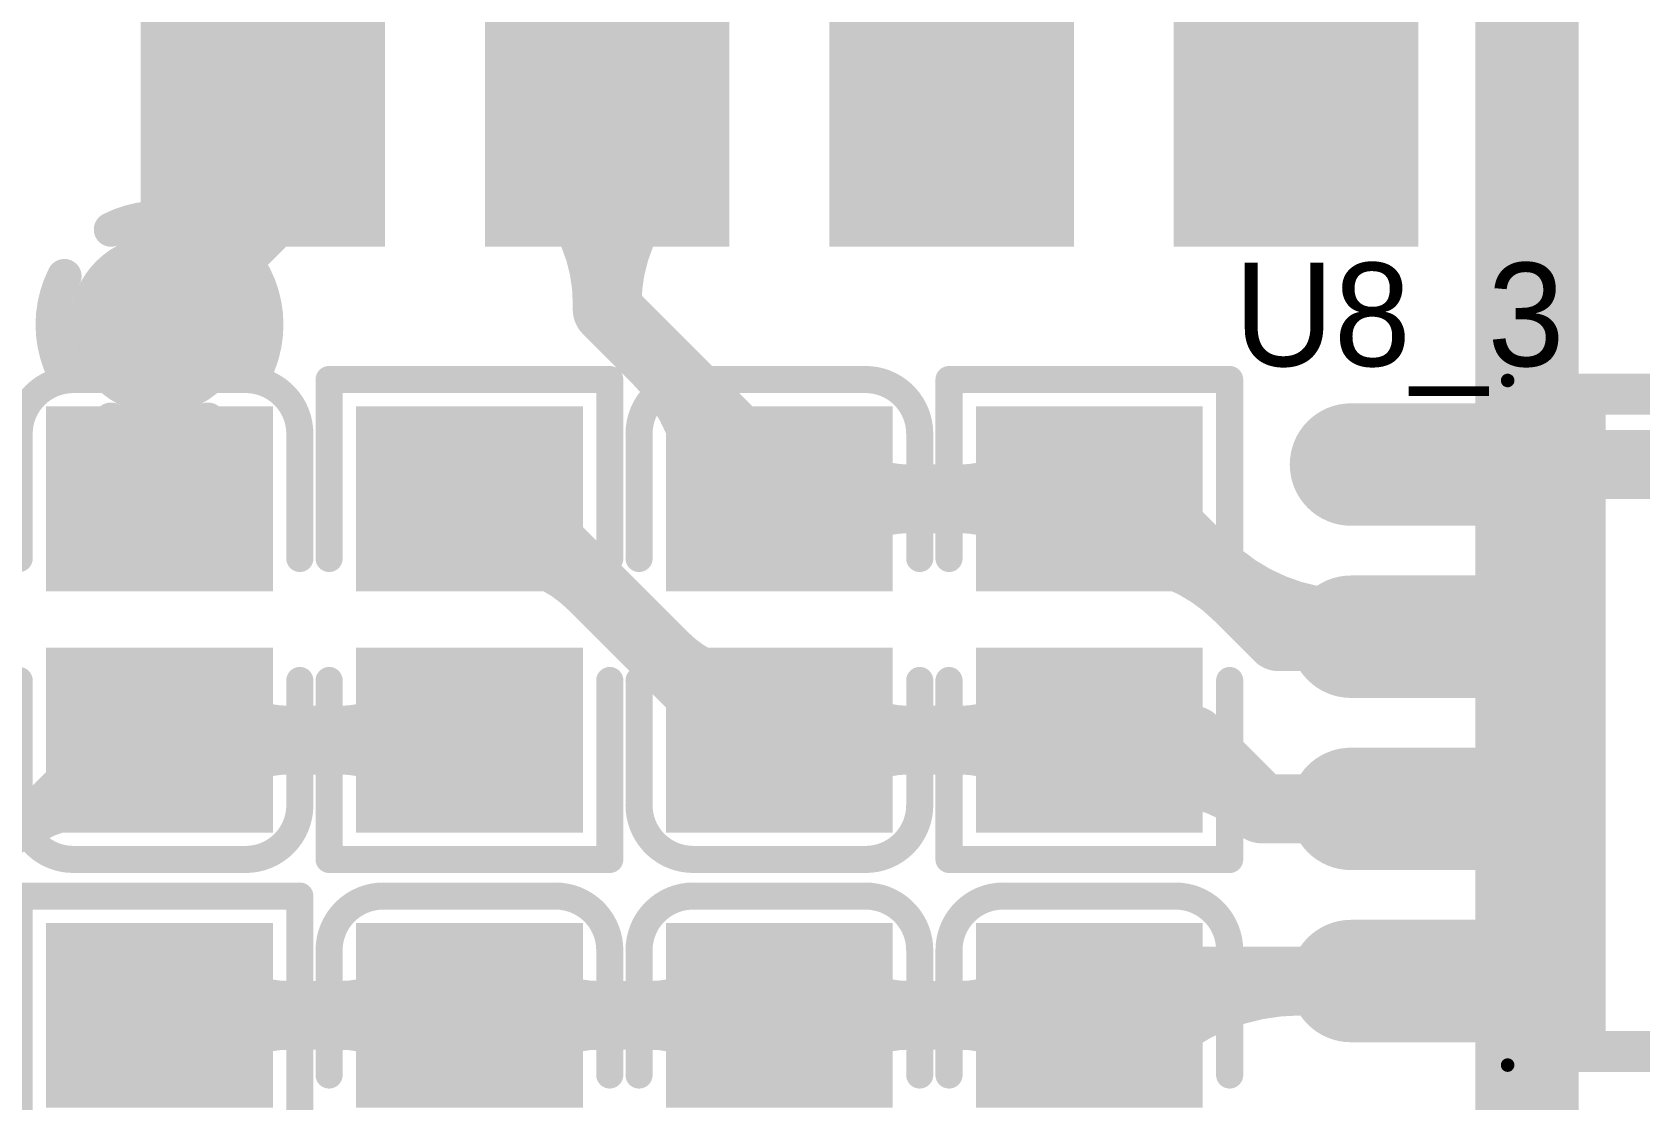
# Model space of a CAD drawing. Header units: millimetres. Extents: x 3.32 to 12.49, y 5.66 to 10.73.
# Drawn here: x 8.353 to 8.8198, y 7.2006 to 7.5106 of the extents above; entities that cross this region are included whole.
import ezdxf

# ---------------------------------------------------------------- set-up
doc = ezdxf.new("R2010")
doc.units = ezdxf.units.MM
doc.header["$MEASUREMENT"] = 0
for name, color, linetype in [('BottomLayer', 5, 'Continuous'), ('InternalPlane1', 76, 'Continuous'), ('InternalPlane2', 16, 'Continuous'), ('Mechanical13', 56, 'Continuous'), ('MultiLayer', 9, 'Continuous'), ('TopLayer', 1, 'Continuous'), ('TopOverlay', 2, 'Continuous'), ('TopPaste', 8, 'Continuous'), ('TopSolder', 216, 'Continuous'), ('ViaHoleLayer', 16, 'Continuous')]:
    doc.layers.add(name, color=color, linetype=linetype)

# ---------------------------------------------------------------- blocks, each defined once
blk = doc.blocks.new('0805_C_382')
at = {"layer": 'TopLayer'}
for points in [[(-0.05787, -0.02894), (-0.0122, -0.02894), (-0.05787, 0.02894), (-0.0122, 0.02894)], [(0.0122, -0.02894), (0.05787, -0.02894), (0.0122, 0.02894), (0.05787, 0.02894)]]:
    blk.add_solid(points, dxfattribs=at)
at = {"layer": 'TopOverlay', "const_width": 0.00787}
for points in [[(-0.06969, 0.025, -0.414214), (-0.05394, 0.04075)], [(0.05394, 0.04075, -0.414213), (0.06969, 0.025)], [(-0.05394, -0.04075, -0.414213), (-0.06969, -0.025)], [(0.06968, -0.025, -0.414214), (0.05394, -0.04075)]]:
    blk.add_lwpolyline(points, format="xyb", dxfattribs=at)
for points in [[(-0.01772, 0.04075), (-0.05394, 0.04075)], [(0.05394, 0.04075), (0.01772, 0.04075)], [(-0.06969, -0.025), (-0.06969, 0.025)], [(0.06968, -0.025), (0.06968, 0.025)], [(-0.01772, -0.04075), (-0.05394, -0.04075)], [(0.05394, -0.04075), (0.01772, -0.04075)]]:
    blk.add_lwpolyline(points, dxfattribs=at)
at = {"layer": 'TopOverlay', "const_width": 0.00394}
for points in [[(-0.05591, 0.04075, 1), (-0.05197, 0.04075, 1)], [(-0.05591, 0.04075, 1), (-0.05197, 0.04075, 1)], [(-0.01969, 0.04075, 1), (-0.01575, 0.04075, 1)], [(0.01575, 0.04075, 1), (0.01969, 0.04075, 1)], [(0.05197, 0.04075, 1), (0.05591, 0.04075, 1)], [(0.05197, 0.04075, 1), (0.05591, 0.04075, 1)], [(-0.07165, 0.025, 1), (-0.06772, 0.025, 1)], [(-0.07165, 0.025, 1), (-0.06772, 0.025, 1)], [(0.06772, 0.025, 1), (0.07165, 0.025, 1)], [(0.06772, 0.025, 1), (0.07165, 0.025, 1)], [(-0.07165, -0.025, 1), (-0.06772, -0.025, 1)], [(-0.07165, -0.025, 1), (-0.06772, -0.025, 1)], [(0.06772, -0.025, 1), (0.07165, -0.025, 1)], [(0.06772, -0.025, 1), (0.07165, -0.025, 1)], [(-0.05591, -0.04075, 1), (-0.05197, -0.04075, 1)], [(-0.05591, -0.04075, 1), (-0.05197, -0.04075, 1)], [(-0.01969, -0.04075, 1), (-0.01575, -0.04075, 1)], [(0.01575, -0.04075, 1), (0.01969, -0.04075, 1)], [(0.05197, -0.04075, 1), (0.05591, -0.04075, 1)], [(0.05197, -0.04075, 1), (0.05591, -0.04075, 1)]]:
    blk.add_lwpolyline(points, format="xyb", close=True, dxfattribs=at)
at = {"layer": 'TopPaste'}
for points in [[(-0.05787, -0.02894), (-0.0122, -0.02894), (-0.05787, 0.02894), (-0.0122, 0.02894)], [(0.0122, -0.02894), (0.05787, -0.02894), (0.0122, 0.02894), (0.05787, 0.02894)]]:
    blk.add_solid(points, dxfattribs=at)
at = {"layer": 'TopSolder'}
for points in [[(-0.06187, -0.03294), (-0.0082, -0.03294), (-0.06187, 0.03294), (-0.0082, 0.03294)], [(0.0082, -0.03294), (0.06187, -0.03294), (0.0082, 0.03294), (0.06187, 0.03294)]]:
    blk.add_solid(points, dxfattribs=at)
blk = doc.blocks.new('0805_C_384')
at = {"layer": 'TopLayer'}
for points in [[(-0.05787, -0.02894), (-0.0122, -0.02894), (-0.05787, 0.02894), (-0.0122, 0.02894)], [(0.0122, -0.02894), (0.05787, -0.02894), (0.0122, 0.02894), (0.05787, 0.02894)]]:
    blk.add_solid(points, dxfattribs=at)
at = {"layer": 'TopOverlay', "const_width": 0.00787}
for points in [[(-0.06969, 0.025, -0.414214), (-0.05394, 0.04075)], [(0.05394, 0.04075, -0.414213), (0.06969, 0.025)], [(-0.05394, -0.04075, -0.414213), (-0.06969, -0.025)], [(0.06968, -0.025, -0.414214), (0.05394, -0.04075)]]:
    blk.add_lwpolyline(points, format="xyb", dxfattribs=at)
for points in [[(-0.05394, 0.04075), (-0.01772, 0.04075)], [(0.01772, 0.04075), (0.05394, 0.04075)], [(-0.06969, 0.025), (-0.06969, -0.025)], [(0.06968, 0.025), (0.06968, -0.025)], [(-0.05394, -0.04075), (-0.01772, -0.04075)], [(0.01772, -0.04075), (0.05394, -0.04075)]]:
    blk.add_lwpolyline(points, dxfattribs=at)
at = {"layer": 'TopOverlay', "const_width": 0.00394}
for points in [[(-0.05591, 0.04075, 1), (-0.05197, 0.04075, 1)], [(-0.05591, 0.04075, 1), (-0.05197, 0.04075, 1)], [(-0.01969, 0.04075, 1), (-0.01575, 0.04075, 1)], [(0.01575, 0.04075, 1), (0.01969, 0.04075, 1)], [(0.05197, 0.04075, 1), (0.05591, 0.04075, 1)], [(0.05197, 0.04075, 1), (0.05591, 0.04075, 1)], [(-0.07165, 0.025, 1), (-0.06772, 0.025, 1)], [(-0.07165, 0.025, 1), (-0.06772, 0.025, 1)], [(0.06772, 0.025, 1), (0.07165, 0.025, 1)], [(0.06772, 0.025, 1), (0.07165, 0.025, 1)], [(-0.07165, -0.025, 1), (-0.06772, -0.025, 1)], [(-0.07165, -0.025, 1), (-0.06772, -0.025, 1)], [(0.06772, -0.025, 1), (0.07165, -0.025, 1)], [(0.06772, -0.025, 1), (0.07165, -0.025, 1)], [(-0.05591, -0.04075, 1), (-0.05197, -0.04075, 1)], [(-0.05591, -0.04075, 1), (-0.05197, -0.04075, 1)], [(-0.01969, -0.04075, 1), (-0.01575, -0.04075, 1)], [(0.01575, -0.04075, 1), (0.01969, -0.04075, 1)], [(0.05197, -0.04075, 1), (0.05591, -0.04075, 1)], [(0.05197, -0.04075, 1), (0.05591, -0.04075, 1)]]:
    blk.add_lwpolyline(points, format="xyb", close=True, dxfattribs=at)
at = {"layer": 'TopPaste'}
for points in [[(-0.05787, -0.02894), (-0.0122, -0.02894), (-0.05787, 0.02894), (-0.0122, 0.02894)], [(0.0122, -0.02894), (0.05787, -0.02894), (0.0122, 0.02894), (0.05787, 0.02894)]]:
    blk.add_solid(points, dxfattribs=at)
at = {"layer": 'TopSolder'}
for points in [[(-0.06187, -0.03294), (-0.0082, -0.03294), (-0.06187, 0.03294), (-0.0082, 0.03294)], [(0.0082, -0.03294), (0.06187, -0.03294), (0.0082, 0.03294), (0.06187, 0.03294)]]:
    blk.add_solid(points, dxfattribs=at)
blk = doc.blocks.new('0805_C_385')
at = {"layer": 'TopLayer'}
for points in [[(-0.05787, -0.02894), (-0.0122, -0.02894), (-0.05787, 0.02894), (-0.0122, 0.02894)], [(0.0122, -0.02894), (0.05787, -0.02894), (0.0122, 0.02894), (0.05787, 0.02894)]]:
    blk.add_solid(points, dxfattribs=at)
at = {"layer": 'TopOverlay', "const_width": 0.00787}
for points in [[(-0.06969, 0.025, -0.414214), (-0.05394, 0.04075)], [(0.05394, 0.04075, -0.414213), (0.06969, 0.025)], [(-0.05394, -0.04075, -0.414213), (-0.06969, -0.025)], [(0.06968, -0.025, -0.414214), (0.05394, -0.04075)]]:
    blk.add_lwpolyline(points, format="xyb", dxfattribs=at)
for points in [[(-0.05394, 0.04075), (-0.01772, 0.04075)], [(0.01772, 0.04075), (0.05394, 0.04075)], [(-0.06969, 0.025), (-0.06969, -0.025)], [(0.06968, 0.025), (0.06968, -0.025)], [(-0.05394, -0.04075), (-0.01772, -0.04075)], [(0.01772, -0.04075), (0.05394, -0.04075)]]:
    blk.add_lwpolyline(points, dxfattribs=at)
at = {"layer": 'TopOverlay', "const_width": 0.00394}
for points in [[(-0.05591, 0.04075, 1), (-0.05197, 0.04075, 1)], [(-0.05591, 0.04075, 1), (-0.05197, 0.04075, 1)], [(-0.01969, 0.04075, 1), (-0.01575, 0.04075, 1)], [(0.01575, 0.04075, 1), (0.01969, 0.04075, 1)], [(0.05197, 0.04075, 1), (0.05591, 0.04075, 1)], [(0.05197, 0.04075, 1), (0.05591, 0.04075, 1)], [(-0.07165, 0.025, 1), (-0.06772, 0.025, 1)], [(-0.07165, 0.025, 1), (-0.06772, 0.025, 1)], [(0.06772, 0.025, 1), (0.07165, 0.025, 1)], [(0.06772, 0.025, 1), (0.07165, 0.025, 1)], [(-0.07165, -0.025, 1), (-0.06772, -0.025, 1)], [(-0.07165, -0.025, 1), (-0.06772, -0.025, 1)], [(0.06772, -0.025, 1), (0.07165, -0.025, 1)], [(0.06772, -0.025, 1), (0.07165, -0.025, 1)], [(-0.05591, -0.04075, 1), (-0.05197, -0.04075, 1)], [(-0.05591, -0.04075, 1), (-0.05197, -0.04075, 1)], [(-0.01969, -0.04075, 1), (-0.01575, -0.04075, 1)], [(0.01575, -0.04075, 1), (0.01969, -0.04075, 1)], [(0.05197, -0.04075, 1), (0.05591, -0.04075, 1)], [(0.05197, -0.04075, 1), (0.05591, -0.04075, 1)]]:
    blk.add_lwpolyline(points, format="xyb", close=True, dxfattribs=at)
at = {"layer": 'TopPaste'}
for points in [[(-0.05787, -0.02894), (-0.0122, -0.02894), (-0.05787, 0.02894), (-0.0122, 0.02894)], [(0.0122, -0.02894), (0.05787, -0.02894), (0.0122, 0.02894), (0.05787, 0.02894)]]:
    blk.add_solid(points, dxfattribs=at)
at = {"layer": 'TopSolder'}
for points in [[(-0.06187, -0.03294), (-0.0082, -0.03294), (-0.06187, 0.03294), (-0.0082, 0.03294)], [(0.0082, -0.03294), (0.06187, -0.03294), (0.0082, 0.03294), (0.06187, 0.03294)]]:
    blk.add_solid(points, dxfattribs=at)
blk = doc.blocks.new('0805_C_386')
at = {"layer": 'TopLayer'}
for points in [[(-0.05787, -0.02894), (-0.0122, -0.02894), (-0.05787, 0.02894), (-0.0122, 0.02894)], [(0.0122, -0.02894), (0.05787, -0.02894), (0.0122, 0.02894), (0.05787, 0.02894)]]:
    blk.add_solid(points, dxfattribs=at)
at = {"layer": 'TopOverlay', "const_width": 0.00787}
for points in [[(-0.06969, 0.025, -0.414214), (-0.05394, 0.04075)], [(0.05394, 0.04075, -0.414213), (0.06969, 0.025)], [(-0.05394, -0.04075, -0.414213), (-0.06969, -0.025)], [(0.06968, -0.025, -0.414214), (0.05394, -0.04075)]]:
    blk.add_lwpolyline(points, format="xyb", dxfattribs=at)
for points in [[(-0.05394, 0.04075), (-0.01772, 0.04075)], [(0.01772, 0.04075), (0.05394, 0.04075)], [(-0.06969, 0.025), (-0.06969, -0.025)], [(0.06968, 0.025), (0.06968, -0.025)], [(-0.05394, -0.04075), (-0.01772, -0.04075)], [(0.01772, -0.04075), (0.05394, -0.04075)]]:
    blk.add_lwpolyline(points, dxfattribs=at)
at = {"layer": 'TopOverlay', "const_width": 0.00394}
for points in [[(-0.05591, 0.04075, 1), (-0.05197, 0.04075, 1)], [(-0.05591, 0.04075, 1), (-0.05197, 0.04075, 1)], [(-0.01969, 0.04075, 1), (-0.01575, 0.04075, 1)], [(0.01575, 0.04075, 1), (0.01969, 0.04075, 1)], [(0.05197, 0.04075, 1), (0.05591, 0.04075, 1)], [(0.05197, 0.04075, 1), (0.05591, 0.04075, 1)], [(-0.07165, 0.025, 1), (-0.06772, 0.025, 1)], [(-0.07165, 0.025, 1), (-0.06772, 0.025, 1)], [(0.06772, 0.025, 1), (0.07165, 0.025, 1)], [(0.06772, 0.025, 1), (0.07165, 0.025, 1)], [(-0.07165, -0.025, 1), (-0.06772, -0.025, 1)], [(-0.07165, -0.025, 1), (-0.06772, -0.025, 1)], [(0.06772, -0.025, 1), (0.07165, -0.025, 1)], [(0.06772, -0.025, 1), (0.07165, -0.025, 1)], [(-0.05591, -0.04075, 1), (-0.05197, -0.04075, 1)], [(-0.05591, -0.04075, 1), (-0.05197, -0.04075, 1)], [(-0.01969, -0.04075, 1), (-0.01575, -0.04075, 1)], [(0.01575, -0.04075, 1), (0.01969, -0.04075, 1)], [(0.05197, -0.04075, 1), (0.05591, -0.04075, 1)], [(0.05197, -0.04075, 1), (0.05591, -0.04075, 1)]]:
    blk.add_lwpolyline(points, format="xyb", close=True, dxfattribs=at)
at = {"layer": 'TopPaste'}
for points in [[(-0.05787, -0.02894), (-0.0122, -0.02894), (-0.05787, 0.02894), (-0.0122, 0.02894)], [(0.0122, -0.02894), (0.05787, -0.02894), (0.0122, 0.02894), (0.05787, 0.02894)]]:
    blk.add_solid(points, dxfattribs=at)
at = {"layer": 'TopSolder'}
for points in [[(-0.06187, -0.03294), (-0.0082, -0.03294), (-0.06187, 0.03294), (-0.0082, 0.03294)], [(0.0082, -0.03294), (0.06187, -0.03294), (0.0082, 0.03294), (0.06187, 0.03294)]]:
    blk.add_solid(points, dxfattribs=at)
blk = doc.blocks.new('0805_C_389')
at = {"layer": 'TopLayer'}
for points in [[(-0.05787, -0.02894), (-0.0122, -0.02894), (-0.05787, 0.02894), (-0.0122, 0.02894)], [(0.0122, -0.02894), (0.05787, -0.02894), (0.0122, 0.02894), (0.05787, 0.02894)]]:
    blk.add_solid(points, dxfattribs=at)
at = {"layer": 'TopOverlay', "const_width": 0.00787}
for points in [[(-0.06969, 0.025, -0.414214), (-0.05394, 0.04075)], [(0.05394, 0.04075, -0.414213), (0.06969, 0.025)], [(-0.05394, -0.04075, -0.414213), (-0.06969, -0.025)], [(0.06968, -0.025, -0.414214), (0.05394, -0.04075)]]:
    blk.add_lwpolyline(points, format="xyb", dxfattribs=at)
for points in [[(-0.01772, 0.04075), (-0.05394, 0.04075)], [(0.05394, 0.04075), (0.01772, 0.04075)], [(-0.06969, -0.025), (-0.06969, 0.025)], [(0.06968, -0.025), (0.06968, 0.025)], [(-0.01772, -0.04075), (-0.05394, -0.04075)], [(0.05394, -0.04075), (0.01772, -0.04075)]]:
    blk.add_lwpolyline(points, dxfattribs=at)
at = {"layer": 'TopOverlay', "const_width": 0.00394}
for points in [[(-0.05591, 0.04075, 1), (-0.05197, 0.04075, 1)], [(-0.05591, 0.04075, 1), (-0.05197, 0.04075, 1)], [(-0.01969, 0.04075, 1), (-0.01575, 0.04075, 1)], [(0.01575, 0.04075, 1), (0.01969, 0.04075, 1)], [(0.05197, 0.04075, 1), (0.05591, 0.04075, 1)], [(0.05197, 0.04075, 1), (0.05591, 0.04075, 1)], [(-0.07165, 0.025, 1), (-0.06772, 0.025, 1)], [(-0.07165, 0.025, 1), (-0.06772, 0.025, 1)], [(0.06772, 0.025, 1), (0.07165, 0.025, 1)], [(0.06772, 0.025, 1), (0.07165, 0.025, 1)], [(-0.07165, -0.025, 1), (-0.06772, -0.025, 1)], [(-0.07165, -0.025, 1), (-0.06772, -0.025, 1)], [(0.06772, -0.025, 1), (0.07165, -0.025, 1)], [(0.06772, -0.025, 1), (0.07165, -0.025, 1)], [(-0.05591, -0.04075, 1), (-0.05197, -0.04075, 1)], [(-0.05591, -0.04075, 1), (-0.05197, -0.04075, 1)], [(-0.01969, -0.04075, 1), (-0.01575, -0.04075, 1)], [(0.01575, -0.04075, 1), (0.01969, -0.04075, 1)], [(0.05197, -0.04075, 1), (0.05591, -0.04075, 1)], [(0.05197, -0.04075, 1), (0.05591, -0.04075, 1)]]:
    blk.add_lwpolyline(points, format="xyb", close=True, dxfattribs=at)
at = {"layer": 'TopPaste'}
for points in [[(-0.05787, -0.02894), (-0.0122, -0.02894), (-0.05787, 0.02894), (-0.0122, 0.02894)], [(0.0122, -0.02894), (0.05787, -0.02894), (0.0122, 0.02894), (0.05787, 0.02894)]]:
    blk.add_solid(points, dxfattribs=at)
at = {"layer": 'TopSolder'}
for points in [[(-0.06187, -0.03294), (-0.0082, -0.03294), (-0.06187, 0.03294), (-0.0082, 0.03294)], [(0.0082, -0.03294), (0.06187, -0.03294), (0.0082, 0.03294), (0.06187, 0.03294)]]:
    blk.add_solid(points, dxfattribs=at)
blk = doc.blocks.new('0805_R_421')
at = {"layer": 'TopLayer'}
for points in [[(-0.05787, -0.02894), (-0.0122, -0.02894), (-0.05787, 0.02894), (-0.0122, 0.02894)], [(0.0122, -0.02894), (0.05787, -0.02894), (0.0122, 0.02894), (0.05787, 0.02894)]]:
    blk.add_solid(points, dxfattribs=at)
at = {"layer": 'TopOverlay', "const_width": 0.00787}
for points in [[(-0.06968, 0.04075), (-0.01772, 0.04075)], [(-0.06968, 0.04075), (-0.06968, -0.04075)], [(0.01772, 0.04075), (0.06968, 0.04075)], [(0.06968, 0.04075), (0.06968, -0.04075)], [(-0.06968, -0.04075), (-0.01772, -0.04075)], [(0.01772, -0.04075), (0.06968, -0.04075)]]:
    blk.add_lwpolyline(points, dxfattribs=at)
at = {"layer": 'TopOverlay', "const_width": 0.00394}
for points in [[(-0.07165, 0.04075, 1), (-0.06772, 0.04075, 1)], [(-0.07165, 0.04075, 1), (-0.06772, 0.04075, 1)], [(-0.01969, 0.04075, 1), (-0.01575, 0.04075, 1)], [(0.01575, 0.04075, 1), (0.01969, 0.04075, 1)], [(0.06772, 0.04075, 1), (0.07165, 0.04075, 1)], [(0.06772, 0.04075, 1), (0.07165, 0.04075, 1)], [(-0.07165, -0.04075, 1), (-0.06772, -0.04075, 1)], [(-0.07165, -0.04075, 1), (-0.06772, -0.04075, 1)], [(-0.01969, -0.04075, 1), (-0.01575, -0.04075, 1)], [(0.01575, -0.04075, 1), (0.01969, -0.04075, 1)], [(0.06772, -0.04075, 1), (0.07165, -0.04075, 1)], [(0.06772, -0.04075, 1), (0.07165, -0.04075, 1)]]:
    blk.add_lwpolyline(points, format="xyb", close=True, dxfattribs=at)
at = {"layer": 'TopPaste'}
for points in [[(-0.05787, -0.02894), (-0.0122, -0.02894), (-0.05787, 0.02894), (-0.0122, 0.02894)], [(0.0122, -0.02894), (0.05787, -0.02894), (0.0122, 0.02894), (0.05787, 0.02894)]]:
    blk.add_solid(points, dxfattribs=at)
at = {"layer": 'TopSolder'}
for points in [[(-0.06187, -0.03294), (-0.0082, -0.03294), (-0.06187, 0.03294), (-0.0082, 0.03294)], [(0.0082, -0.03294), (0.06187, -0.03294), (0.0082, 0.03294), (0.06187, 0.03294)]]:
    blk.add_solid(points, dxfattribs=at)
blk = doc.blocks.new('0805_R_423')
at = {"layer": 'TopLayer'}
for points in [[(-0.05787, -0.02894), (-0.0122, -0.02894), (-0.05787, 0.02894), (-0.0122, 0.02894)], [(0.0122, -0.02894), (0.05787, -0.02894), (0.0122, 0.02894), (0.05787, 0.02894)]]:
    blk.add_solid(points, dxfattribs=at)
at = {"layer": 'TopOverlay', "const_width": 0.00787}
for points in [[(-0.01772, 0.04075), (-0.06968, 0.04075)], [(-0.06968, -0.04075), (-0.06968, 0.04075)], [(0.06968, 0.04075), (0.01772, 0.04075)], [(0.06968, -0.04075), (0.06968, 0.04075)], [(-0.01772, -0.04075), (-0.06968, -0.04075)], [(0.06968, -0.04075), (0.01772, -0.04075)]]:
    blk.add_lwpolyline(points, dxfattribs=at)
at = {"layer": 'TopOverlay', "const_width": 0.00394}
for points in [[(-0.07165, 0.04075, 1), (-0.06772, 0.04075, 1)], [(-0.07165, 0.04075, 1), (-0.06772, 0.04075, 1)], [(-0.01969, 0.04075, 1), (-0.01575, 0.04075, 1)], [(0.01575, 0.04075, 1), (0.01969, 0.04075, 1)], [(0.06772, 0.04075, 1), (0.07165, 0.04075, 1)], [(0.06772, 0.04075, 1), (0.07165, 0.04075, 1)], [(-0.07165, -0.04075, 1), (-0.06772, -0.04075, 1)], [(-0.07165, -0.04075, 1), (-0.06772, -0.04075, 1)], [(-0.01969, -0.04075, 1), (-0.01575, -0.04075, 1)], [(0.01575, -0.04075, 1), (0.01969, -0.04075, 1)], [(0.06772, -0.04075, 1), (0.07165, -0.04075, 1)], [(0.06772, -0.04075, 1), (0.07165, -0.04075, 1)]]:
    blk.add_lwpolyline(points, format="xyb", close=True, dxfattribs=at)
at = {"layer": 'TopPaste'}
for points in [[(-0.05787, -0.02894), (-0.0122, -0.02894), (-0.05787, 0.02894), (-0.0122, 0.02894)], [(0.0122, -0.02894), (0.05787, -0.02894), (0.0122, 0.02894), (0.05787, 0.02894)]]:
    blk.add_solid(points, dxfattribs=at)
at = {"layer": 'TopSolder'}
for points in [[(-0.06187, -0.03294), (-0.0082, -0.03294), (-0.06187, 0.03294), (-0.0082, 0.03294)], [(0.0082, -0.03294), (0.06187, -0.03294), (0.0082, 0.03294), (0.06187, 0.03294)]]:
    blk.add_solid(points, dxfattribs=at)
blk = doc.blocks.new('SMD_8_9_0___453')
at = {"layer": 'TopLayer'}
for points in [[(-0.1815, 0.17717), (-0.1185, 0.17717), (-0.1815, 0.26772), (-0.1185, 0.26772)], [(-0.0815, 0.17717), (-0.0185, 0.17717), (-0.0815, 0.26772), (-0.0185, 0.26772)], [(0.0185, 0.17717), (0.0815, 0.17717), (0.0185, 0.26772), (0.0815, 0.26772)], [(0.1185, 0.17717), (0.1815, 0.17717), (0.1185, 0.26772), (0.1815, 0.26772)]]:
    blk.add_solid(points, dxfattribs=at)
at = {"layer": 'TopPaste'}
for points in [[(-0.1815, 0.17717), (-0.1185, 0.17717), (-0.1815, 0.26772), (-0.1185, 0.26772)], [(-0.0815, 0.17717), (-0.0185, 0.17717), (-0.0815, 0.26772), (-0.0185, 0.26772)], [(0.0185, 0.17717), (0.0815, 0.17717), (0.0185, 0.26772), (0.0815, 0.26772)], [(0.1185, 0.17717), (0.1815, 0.17717), (0.1185, 0.26772), (0.1815, 0.26772)]]:
    blk.add_solid(points, dxfattribs=at)
at = {"layer": 'TopSolder'}
for points in [[(-0.1855, 0.17317), (-0.1145, 0.17317), (-0.1855, 0.27172), (-0.1145, 0.27172)], [(-0.0855, 0.17317), (-0.0145, 0.17317), (-0.0855, 0.27172), (-0.0145, 0.27172)], [(0.0145, 0.17317), (0.0855, 0.17317), (0.0145, 0.27172), (0.0855, 0.27172)], [(0.1145, 0.17317), (0.1855, 0.17317), (0.1145, 0.27172), (0.1855, 0.27172)]]:
    blk.add_solid(points, dxfattribs=at)
blk = doc.blocks.new('SOIC_8_150____454')
at = {"layer": 'Mechanical13', "const_width": 0.00394}
for points in [[(-0.09941, 0.07854), (-0.09941, -0.07854)], [(-0.09941, 0.07854), (0.09941, 0.07854)], [(0.09941, 0.07854), (0.09941, -0.07854)], [(-0.09941, -0.07854), (0.09941, -0.07854)]]:
    blk.add_lwpolyline(points, dxfattribs=at)
at = {"layer": 'Mechanical13'}
for points, const_width in [([(-0.10039, 0.07854, 1), (-0.09843, 0.07854, 1)], 0.00197), ([(-0.10039, 0.07854, 1), (-0.09843, 0.07854, 1)], 0.00197), ([(0.09843, 0.07854, 1), (0.10039, 0.07854, 1)], 0.00197), ([(0.09843, 0.07854, 1), (0.10039, 0.07854, 1)], 0.00197), ([(-0.04429, -0.04311, 1), (-0.08366, -0.04311, 1)], 0.00394), ([(-0.08465, -0.04311, 1), (-0.08268, -0.04311, 1)], 0.00197), ([(-0.04528, -0.04311, 1), (-0.04331, -0.04311, 1)], 0.00197), ([(-0.10039, -0.07854, 1), (-0.09843, -0.07854, 1)], 0.00197), ([(-0.10039, -0.07854, 1), (-0.09843, -0.07854, 1)], 0.00197), ([(0.09843, -0.07854, 1), (0.10039, -0.07854, 1)], 0.00197), ([(0.09843, -0.07854, 1), (0.10039, -0.07854, 1)], 0.00197)]:
    blk.add_lwpolyline(points, format="xyb", close=True, dxfattribs=dict(at, const_width=const_width))
at = {"layer": 'TopLayer', "const_width": 0.02756}
for points in [[(-0.075, 0.08071), (-0.075, 0.12402)], [(-0.025, 0.08071), (-0.025, 0.12402)], [(0.025, 0.08071), (0.025, 0.12402)], [(0.075, 0.08071), (0.075, 0.12402)], [(-0.075, -0.12402), (-0.075, -0.08071)], [(-0.025, -0.12402), (-0.025, -0.08071)], [(0.025, -0.12402), (0.025, -0.08071)], [(0.075, -0.12402), (0.075, -0.08071)]]:
    blk.add_lwpolyline(points, dxfattribs=at)
at = {"layer": 'TopLayer', "const_width": 0.01378}
for points in [[(-0.08189, 0.12402, 1), (-0.06811, 0.12402, 1)], [(-0.03189, 0.12402, 1), (-0.01811, 0.12402, 1)], [(0.01811, 0.12402, 1), (0.03189, 0.12402, 1)], [(0.06811, 0.12402, 1), (0.08189, 0.12402, 1)], [(-0.08189, 0.08071, 1), (-0.06811, 0.08071, 1)], [(-0.03189, 0.08071, 1), (-0.01811, 0.08071, 1)], [(0.01811, 0.08071, 1), (0.03189, 0.08071, 1)], [(0.06811, 0.08071, 1), (0.08189, 0.08071, 1)], [(-0.08189, -0.08071, 1), (-0.06811, -0.08071, 1)], [(-0.03189, -0.08071, 1), (-0.01811, -0.08071, 1)], [(0.01811, -0.08071, 1), (0.03189, -0.08071, 1)], [(0.06811, -0.08071, 1), (0.08189, -0.08071, 1)], [(-0.08189, -0.12402, 1), (-0.06811, -0.12402, 1)], [(-0.03189, -0.12402, 1), (-0.01811, -0.12402, 1)], [(0.01811, -0.12402, 1), (0.03189, -0.12402, 1)], [(0.06811, -0.12402, 1), (0.08189, -0.12402, 1)]]:
    blk.add_lwpolyline(points, format="xyb", close=True, dxfattribs=at)
at = {"layer": 'TopOverlay', "const_width": 0.01}
for points in [[(-0.09449, 0.05512), (-0.09449, -0.05512)], [(-0.09449, 0.05512), (0.09449, 0.05512)], [(0.09449, 0.05512), (0.09449, -0.05512)], [(-0.09449, -0.05512), (0.09449, -0.05512)]]:
    blk.add_lwpolyline(points, dxfattribs=at)
at = {"layer": 'TopOverlay'}
for points, const_width in [([(-0.09699, 0.05512, 1), (-0.09199, 0.05512, 1)], 0.005), ([(-0.09699, 0.05512, 1), (-0.09199, 0.05512, 1)], 0.005), ([(0.09199, 0.05512, 1), (0.09699, 0.05512, 1)], 0.005), ([(0.09199, 0.05512, 1), (0.09699, 0.05512, 1)], 0.005), ([(-0.05906, -0.02756, 1), (-0.0748, -0.02756, 1)], 0.01575), ([(-0.07874, -0.02756, 1), (-0.07087, -0.02756, 1)], 0.00787), ([(-0.06299, -0.02756, 1), (-0.05512, -0.02756, 1)], 0.00787), ([(-0.09699, -0.05512, 1), (-0.09199, -0.05512, 1)], 0.005), ([(-0.09699, -0.05512, 1), (-0.09199, -0.05512, 1)], 0.005), ([(0.09199, -0.05512, 1), (0.09699, -0.05512, 1)], 0.005), ([(0.09199, -0.05512, 1), (0.09699, -0.05512, 1)], 0.005), ([(-0.10236, -0.11417, 1), (-0.11417, -0.11417, 1)], 0.01181), ([(-0.11713, -0.11417, 1), (-0.11122, -0.11417, 1)], 0.00591), ([(-0.10531, -0.11417, 1), (-0.09941, -0.11417, 1)], 0.00591)]:
    blk.add_lwpolyline(points, format="xyb", close=True, dxfattribs=dict(at, const_width=const_width))
at = {"layer": 'TopPaste', "const_width": 0.02756}
for points in [[(-0.075, 0.08071), (-0.075, 0.12402)], [(-0.025, 0.08071), (-0.025, 0.12402)], [(0.025, 0.08071), (0.025, 0.12402)], [(0.075, 0.08071), (0.075, 0.12402)], [(-0.075, -0.12402), (-0.075, -0.08071)], [(-0.025, -0.12402), (-0.025, -0.08071)], [(0.025, -0.12402), (0.025, -0.08071)], [(0.075, -0.12402), (0.075, -0.08071)]]:
    blk.add_lwpolyline(points, dxfattribs=at)
at = {"layer": 'TopPaste', "const_width": 0.01378}
for points in [[(-0.08189, 0.12402, 1), (-0.06811, 0.12402, 1)], [(-0.03189, 0.12402, 1), (-0.01811, 0.12402, 1)], [(0.01811, 0.12402, 1), (0.03189, 0.12402, 1)], [(0.06811, 0.12402, 1), (0.08189, 0.12402, 1)], [(-0.08189, 0.08071, 1), (-0.06811, 0.08071, 1)], [(-0.03189, 0.08071, 1), (-0.01811, 0.08071, 1)], [(0.01811, 0.08071, 1), (0.03189, 0.08071, 1)], [(0.06811, 0.08071, 1), (0.08189, 0.08071, 1)], [(-0.08189, -0.08071, 1), (-0.06811, -0.08071, 1)], [(-0.03189, -0.08071, 1), (-0.01811, -0.08071, 1)], [(0.01811, -0.08071, 1), (0.03189, -0.08071, 1)], [(0.06811, -0.08071, 1), (0.08189, -0.08071, 1)], [(-0.08189, -0.12402, 1), (-0.06811, -0.12402, 1)], [(-0.03189, -0.12402, 1), (-0.01811, -0.12402, 1)], [(0.01811, -0.12402, 1), (0.03189, -0.12402, 1)], [(0.06811, -0.12402, 1), (0.08189, -0.12402, 1)]]:
    blk.add_lwpolyline(points, format="xyb", close=True, dxfattribs=at)
at = {"layer": 'TopSolder', "const_width": 0.03556}
for points in [[(-0.075, 0.08071), (-0.075, 0.12402)], [(-0.025, 0.08071), (-0.025, 0.12402)], [(0.025, 0.08071), (0.025, 0.12402)], [(0.075, 0.08071), (0.075, 0.12402)], [(-0.075, -0.12402), (-0.075, -0.08071)], [(-0.025, -0.12402), (-0.025, -0.08071)], [(0.025, -0.12402), (0.025, -0.08071)], [(0.075, -0.12402), (0.075, -0.08071)]]:
    blk.add_lwpolyline(points, dxfattribs=at)
at = {"layer": 'TopSolder', "const_width": 0.01778}
for points in [[(-0.08389, 0.12402, 1), (-0.06611, 0.12402, 1)], [(-0.03389, 0.12402, 1), (-0.01611, 0.12402, 1)], [(0.01611, 0.12402, 1), (0.03389, 0.12402, 1)], [(0.06611, 0.12402, 1), (0.08389, 0.12402, 1)], [(-0.08389, 0.08071, 1), (-0.06611, 0.08071, 1)], [(-0.03389, 0.08071, 1), (-0.01611, 0.08071, 1)], [(0.01611, 0.08071, 1), (0.03389, 0.08071, 1)], [(0.06611, 0.08071, 1), (0.08389, 0.08071, 1)], [(-0.08389, -0.08071, 1), (-0.06611, -0.08071, 1)], [(-0.03389, -0.08071, 1), (-0.01611, -0.08071, 1)], [(0.01611, -0.08071, 1), (0.03389, -0.08071, 1)], [(0.06611, -0.08071, 1), (0.08389, -0.08071, 1)], [(-0.08389, -0.12402, 1), (-0.06611, -0.12402, 1)], [(-0.03389, -0.12402, 1), (-0.01611, -0.12402, 1)], [(0.01611, -0.12402, 1), (0.03389, -0.12402, 1)], [(0.06611, -0.12402, 1), (0.08389, -0.12402, 1)]]:
    blk.add_lwpolyline(points, format="xyb", close=True, dxfattribs=at)
blk = doc.blocks.new('0805_L_483')
at = {"layer": 'TopLayer'}
for points in [[(-0.05787, -0.02894), (-0.0122, -0.02894), (-0.05787, 0.02894), (-0.0122, 0.02894)], [(0.0122, -0.02894), (0.05787, -0.02894), (0.0122, 0.02894), (0.05787, 0.02894)]]:
    blk.add_solid(points, dxfattribs=at)
at = {"layer": 'TopOverlay', "const_width": 0.00787}
for points in [[(-0.06968, 0.04075), (-0.06968, -0.04075)], [(-0.06968, 0.04075), (0.06968, 0.04075)], [(0.06968, 0.04075), (0.06968, -0.04075)], [(-0.06968, -0.04075), (0.06968, -0.04075)]]:
    blk.add_lwpolyline(points, dxfattribs=at)
at = {"layer": 'TopOverlay', "const_width": 0.00394}
for points in [[(-0.07165, 0.04075, 1), (-0.06772, 0.04075, 1)], [(-0.07165, 0.04075, 1), (-0.06772, 0.04075, 1)], [(0.06772, 0.04075, 1), (0.07165, 0.04075, 1)], [(0.06772, 0.04075, 1), (0.07165, 0.04075, 1)], [(-0.07165, -0.04075, 1), (-0.06772, -0.04075, 1)], [(-0.07165, -0.04075, 1), (-0.06772, -0.04075, 1)], [(0.06772, -0.04075, 1), (0.07165, -0.04075, 1)], [(0.06772, -0.04075, 1), (0.07165, -0.04075, 1)]]:
    blk.add_lwpolyline(points, format="xyb", close=True, dxfattribs=at)
at = {"layer": 'TopPaste'}
for points in [[(-0.05787, -0.02894), (-0.0122, -0.02894), (-0.05787, 0.02894), (-0.0122, 0.02894)], [(0.0122, -0.02894), (0.05787, -0.02894), (0.0122, 0.02894), (0.05787, 0.02894)]]:
    blk.add_solid(points, dxfattribs=at)
at = {"layer": 'TopSolder'}
for points in [[(-0.06187, -0.03294), (-0.0082, -0.03294), (-0.06187, 0.03294), (-0.0082, 0.03294)], [(0.0082, -0.03294), (0.06187, -0.03294), (0.0082, 0.03294), (0.06187, 0.03294)]]:
    blk.add_solid(points, dxfattribs=at)

msp = doc.modelspace()

# ---------------------------------------------------------------- linework, layer by layer
at = {"layer": 'BottomLayer', "const_width": 0.03}
msp.add_lwpolyline([(8.78701, 6.49366), (8.78701, 7.52866)], dxfattribs=at)
at = {"layer": 'BottomLayer', "const_width": 0.012}
msp.add_lwpolyline([(8.38396, 7.42571, 1), (8.39596, 7.42571, 1)], format="xyb", close=True, dxfattribs=at)
at = {"layer": 'InternalPlane1', "const_width": 0.01}
for points in [[(8.37589, 7.45333, -0.240079), (8.40403, 7.45333)], [(8.36234, 7.41163, -0.240079), (8.36234, 7.43978)], [(8.41758, 7.43978, -0.240079), (8.41758, 7.41163)], [(8.40403, 7.39809, -0.240079), (8.37589, 7.39809)]]:
    msp.add_lwpolyline(points, format="xyb", dxfattribs=at)
at = {"layer": 'InternalPlane1', "const_width": 0.005}
for points in [[(8.37339, 7.45333, 1), (8.37839, 7.45333, 1)], [(8.40153, 7.45333, 1), (8.40653, 7.45333, 1)], [(8.35984, 7.43978, 1), (8.36484, 7.43978, 1)], [(8.41508, 7.43978, 1), (8.42008, 7.43978, 1)], [(8.35984, 7.41163, 1), (8.36484, 7.41163, 1)], [(8.41508, 7.41163, 1), (8.42008, 7.41163, 1)], [(8.37339, 7.39809, 1), (8.37839, 7.39809, 1)], [(8.40153, 7.39809, 1), (8.40653, 7.39809, 1)]]:
    msp.add_lwpolyline(points, format="xyb", close=True, dxfattribs=at)
at = {"layer": 'InternalPlane2', "const_width": 0.026}
msp.add_lwpolyline([(8.37696, 7.42571, 1), (8.40296, 7.42571, 1)], format="xyb", close=True, dxfattribs=at)
at = {"layer": 'MultiLayer', "const_width": 0.012}
msp.add_lwpolyline([(8.38396, 7.42571, 1), (8.39596, 7.42571, 1)], format="xyb", close=True, dxfattribs=at)
at = {"layer": 'TopLayer'}
for points, const_width in [([(8.41996, 7.45571), (8.41996, 7.49764)], 0.02), ([(8.51996, 7.43008), (8.51996, 7.49764)], 0.02), ([(8.38996, 7.42571), (8.41996, 7.45571)], 0.02), ([(8.51996, 7.43008), (8.57492, 7.37512)], 0.02), ([(8.38996, 7.37512), (8.38996, 7.42571)], 0.02), ([(8.7576, 7.38508), (8.86996, 7.38508)], 0.02), ([(8.47996, 7.37512), (8.49055, 7.37512)], 0.02), ([(8.49055, 7.37512), (8.56063, 7.30504)], 0.02), ([(8.56996, 7.37512), (8.57492, 7.37512)], 0.02), ([(8.57492, 7.37512), (8.65996, 7.37512)], 0.02), ([(8.65996, 7.37512), (8.67492, 7.37512)], 0.02), ([(8.67492, 7.37512), (8.71496, 7.33508)], 0.02), ([(8.71496, 7.33508), (8.7576, 7.33508)], 0.02), ([(8.38996, 7.30504), (8.47996, 7.30504)], 0.02), ([(8.56063, 7.30504), (8.56996, 7.30504)], 0.02), ([(8.56996, 7.30504), (8.65996, 7.30504)], 0.02), ([(8.65996, 7.30504), (8.69, 7.30504)], 0.02), ([(8.69, 7.30504), (8.70996, 7.28508)], 0.02), ([(8.32951, 7.26116), (8.37339, 7.30504)], 0.01), ([(8.37339, 7.30504), (8.38996, 7.30504)], 0.01), ([(8.70996, 7.28508), (8.7576, 7.28508)], 0.02), ([(8.67248, 7.22512), (8.68244, 7.23508)], 0.02), ([(8.68244, 7.23508), (8.7576, 7.23508)], 0.02), ([(8.38996, 7.22512), (8.47996, 7.22512)], 0.02), ([(8.47996, 7.22512), (8.56996, 7.22512)], 0.02), ([(8.56996, 7.22512), (8.65996, 7.22512)], 0.02), ([(8.65996, 7.22512), (8.67248, 7.22512)], 0.02)]:
    msp.add_lwpolyline(points, dxfattribs=dict(at, const_width=const_width))
for points, const_width in [([(8.41496, 7.49764, 1), (8.42496, 7.49764, 1)], 0.01), ([(8.51496, 7.49764, 1), (8.52496, 7.49764, 1)], 0.01), ([(8.41358, 7.48329, 1), (8.42358, 7.48329, 1)], 0.01), ([(8.39506, 7.47574, 1), (8.40506, 7.47574, 1)], 0.01), ([(8.49976, 7.46866, 1), (8.50976, 7.46866, 1)], 0.01), ([(8.53016, 7.46866, 1), (8.54016, 7.46866, 1)], 0.01), ([(8.41496, 7.45571, 1), (8.42496, 7.45571, 1)], 0.01), ([(8.41496, 7.45571, 1), (8.42496, 7.45571, 1)], 0.01), ([(8.40625, 7.447, 1), (8.41625, 7.447, 1)], 0.01), ([(8.51496, 7.43196, 1), (8.52496, 7.43196, 1)], 0.01), ([(8.51496, 7.43196, 1), (8.52496, 7.43196, 1)], 0.01), ([(8.38396, 7.42571, 1), (8.39596, 7.42571, 1)], 0.012), ([(8.51496, 7.43008, 1), (8.52496, 7.43008, 1)], 0.01), ([(8.51496, 7.43008, 1), (8.52496, 7.43008, 1)], 0.01), ([(8.38496, 7.42571, 1), (8.39496, 7.42571, 1)], 0.01), ([(8.38496, 7.42571, 1), (8.39496, 7.42571, 1)], 0.01), ([(8.38496, 7.42571, 1), (8.39496, 7.42571, 1)], 0.01), ([(8.52913, 7.41591, 1), (8.53913, 7.41591, 1)], 0.01), ([(8.38496, 7.4061, 1), (8.39496, 7.4061, 1)], 0.01), ([(8.38496, 7.4061, 1), (8.39496, 7.4061, 1)], 0.01), ([(8.7526, 7.38508, 1), (8.7626, 7.38508, 1)], 0.01), ([(8.37589, 7.38419, 1), (8.38589, 7.38419, 1)], 0.01), ([(8.39404, 7.38419, 1), (8.40404, 7.38419, 1)], 0.01), ([(8.58014, 7.38419, 1), (8.59014, 7.38419, 1)], 0.01), ([(8.63978, 7.38419, 1), (8.64978, 7.38419, 1)], 0.01), ([(8.38496, 7.37512, 1), (8.39496, 7.37512, 1)], 0.01), ([(8.47496, 7.37512, 1), (8.48496, 7.37512, 1)], 0.01), ([(8.48555, 7.37512, 1), (8.49555, 7.37512, 1)], 0.01), ([(8.48555, 7.37512, 1), (8.49555, 7.37512, 1)], 0.01), ([(8.4939, 7.37512, 1), (8.5039, 7.37512, 1)], 0.01), ([(8.54602, 7.37512, 1), (8.55602, 7.37512, 1)], 0.01), ([(8.56496, 7.37512, 1), (8.57496, 7.37512, 1)], 0.01), ([(8.56992, 7.37512, 1), (8.57992, 7.37512, 1)], 0.01), ([(8.56992, 7.37512, 1), (8.57992, 7.37512, 1)], 0.01), ([(8.56992, 7.37512, 1), (8.57992, 7.37512, 1)], 0.01), ([(8.60205, 7.37512, 1), (8.61205, 7.37512, 1)], 0.01), ([(8.60205, 7.37512, 1), (8.61205, 7.37512, 1)], 0.01), ([(8.61787, 7.37512, 1), (8.62787, 7.37512, 1)], 0.01), ([(8.61787, 7.37512, 1), (8.62787, 7.37512, 1)], 0.01), ([(8.65496, 7.37512, 1), (8.66496, 7.37512, 1)], 0.01), ([(8.65496, 7.37512, 1), (8.66496, 7.37512, 1)], 0.01), ([(8.66992, 7.37512, 1), (8.67992, 7.37512, 1)], 0.01), ([(8.66992, 7.37512, 1), (8.67992, 7.37512, 1)], 0.01), ([(8.58014, 7.36604, 1), (8.59014, 7.36604, 1)], 0.01), ([(8.63978, 7.36604, 1), (8.64978, 7.36604, 1)], 0.01), ([(8.48106, 7.36228, 1), (8.49106, 7.36228, 1)], 0.01), ([(8.66106, 7.36228, 1), (8.67106, 7.36228, 1)], 0.01), ([(8.4998, 7.36087, 1), (8.5098, 7.36087, 1)], 0.01), ([(8.68867, 7.35637, 1), (8.69867, 7.35637, 1)], 0.01), ([(8.51063, 7.35003, 1), (8.52063, 7.35003, 1)], 0.01), ([(8.6981, 7.34694, 1), (8.7081, 7.34694, 1)], 0.01), ([(8.73095, 7.33886, 1), (8.74095, 7.33886, 1)], 0.01), ([(8.70996, 7.33508, 1), (8.71996, 7.33508, 1)], 0.01), ([(8.70996, 7.33508, 1), (8.71996, 7.33508, 1)], 0.01), ([(8.7526, 7.33508, 1), (8.7626, 7.33508, 1)], 0.01), ([(8.53144, 7.32923, 1), (8.54144, 7.32923, 1)], 0.01), ([(8.53923, 7.32144, 1), (8.54923, 7.32144, 1)], 0.01), ([(8.55886, 7.31787, 1), (8.56886, 7.31787, 1)], 0.01), ([(8.40014, 7.31411, 1), (8.41014, 7.31411, 1)], 0.01), ([(8.45978, 7.31411, 1), (8.46978, 7.31411, 1)], 0.01), ([(8.58014, 7.31411, 1), (8.59014, 7.31411, 1)], 0.01), ([(8.63978, 7.31411, 1), (8.64978, 7.31411, 1)], 0.01), ([(8.67175, 7.31214, 1), (8.68175, 7.31214, 1)], 0.01), ([(8.38496, 7.30504, 1), (8.39496, 7.30504, 1)], 0.01), ([(8.42205, 7.30504, 1), (8.43205, 7.30504, 1)], 0.01), ([(8.42205, 7.30504, 1), (8.43205, 7.30504, 1)], 0.01), ([(8.43787, 7.30504, 1), (8.44787, 7.30504, 1)], 0.01), ([(8.43787, 7.30504, 1), (8.44787, 7.30504, 1)], 0.01), ([(8.47496, 7.30504, 1), (8.48496, 7.30504, 1)], 0.01), ([(8.54602, 7.30504, 1), (8.55602, 7.30504, 1)], 0.01), ([(8.55563, 7.30504, 1), (8.56563, 7.30504, 1)], 0.01), ([(8.55563, 7.30504, 1), (8.56563, 7.30504, 1)], 0.01), ([(8.56496, 7.30504, 1), (8.57496, 7.30504, 1)], 0.01), ([(8.56496, 7.30504, 1), (8.57496, 7.30504, 1)], 0.01), ([(8.60205, 7.30504, 1), (8.61205, 7.30504, 1)], 0.01), ([(8.60205, 7.30504, 1), (8.61205, 7.30504, 1)], 0.01), ([(8.61787, 7.30504, 1), (8.62787, 7.30504, 1)], 0.01), ([(8.61787, 7.30504, 1), (8.62787, 7.30504, 1)], 0.01), ([(8.65496, 7.30504, 1), (8.66496, 7.30504, 1)], 0.01), ([(8.65496, 7.30504, 1), (8.66496, 7.30504, 1)], 0.01), ([(8.685, 7.30504, 1), (8.695, 7.30504, 1)], 0.01), ([(8.685, 7.30504, 1), (8.695, 7.30504, 1)], 0.01), ([(8.685, 7.30504, 1), (8.695, 7.30504, 1)], 0.01), ([(8.685, 7.30504, 1), (8.695, 7.30504, 1)], 0.01), ([(8.36352, 7.30504, 1), (8.36852, 7.30504, 1)], 0.005), ([(8.37089, 7.30504, 1), (8.37589, 7.30504, 1)], 0.005), ([(8.37089, 7.30504, 1), (8.37589, 7.30504, 1)], 0.005), ([(8.38746, 7.30504, 1), (8.39246, 7.30504, 1)], 0.005), ([(8.40014, 7.29596, 1), (8.41014, 7.29596, 1)], 0.01), ([(8.45978, 7.29596, 1), (8.46978, 7.29596, 1)], 0.01), ([(8.58014, 7.29596, 1), (8.59014, 7.29596, 1)], 0.01), ([(8.63978, 7.29596, 1), (8.64978, 7.29596, 1)], 0.01), ([(8.67175, 7.29794, 1), (8.68175, 7.29794, 1)], 0.01), ([(8.38136, 7.2972, 1), (8.38636, 7.2972, 1)], 0.005), ([(8.66582, 7.29312, 1), (8.67582, 7.29312, 1)], 0.01), ([(8.35832, 7.29247, 1), (8.36332, 7.29247, 1)], 0.005), ([(8.38136, 7.2872, 1), (8.38636, 7.2872, 1)], 0.005), ([(8.70496, 7.28508, 1), (8.71496, 7.28508, 1)], 0.01), ([(8.70496, 7.28508, 1), (8.71496, 7.28508, 1)], 0.01), ([(8.70496, 7.28508, 1), (8.71496, 7.28508, 1)], 0.01), ([(8.7526, 7.28508, 1), (8.7626, 7.28508, 1)], 0.01), ([(8.35011, 7.28426, 1), (8.35511, 7.28426, 1)], 0.005), ([(8.40014, 7.23419, 1), (8.41014, 7.23419, 1)], 0.01), ([(8.45978, 7.23419, 1), (8.46978, 7.23419, 1)], 0.01), ([(8.49014, 7.23419, 1), (8.50014, 7.23419, 1)], 0.01), ([(8.54978, 7.23419, 1), (8.55978, 7.23419, 1)], 0.01), ([(8.58014, 7.23419, 1), (8.59014, 7.23419, 1)], 0.01), ([(8.63978, 7.23419, 1), (8.64978, 7.23419, 1)], 0.01), ([(8.67744, 7.23508, 1), (8.68744, 7.23508, 1)], 0.01), ([(8.67744, 7.23508, 1), (8.68744, 7.23508, 1)], 0.01), ([(8.7161, 7.23508, 1), (8.7261, 7.23508, 1)], 0.01), ([(8.7526, 7.23508, 1), (8.7626, 7.23508, 1)], 0.01), ([(8.38496, 7.22512, 1), (8.39496, 7.22512, 1)], 0.01), ([(8.42205, 7.22512, 1), (8.43205, 7.22512, 1)], 0.01), ([(8.42205, 7.22512, 1), (8.43205, 7.22512, 1)], 0.01), ([(8.43787, 7.22512, 1), (8.44787, 7.22512, 1)], 0.01), ([(8.43787, 7.22512, 1), (8.44787, 7.22512, 1)], 0.01), ([(8.47496, 7.22512, 1), (8.48496, 7.22512, 1)], 0.01), ([(8.47496, 7.22512, 1), (8.48496, 7.22512, 1)], 0.01), ([(8.51205, 7.22512, 1), (8.52205, 7.22512, 1)], 0.01), ([(8.51205, 7.22512, 1), (8.52205, 7.22512, 1)], 0.01), ([(8.52787, 7.22512, 1), (8.53787, 7.22512, 1)], 0.01), ([(8.52787, 7.22512, 1), (8.53787, 7.22512, 1)], 0.01), ([(8.56496, 7.22512, 1), (8.57496, 7.22512, 1)], 0.01), ([(8.56496, 7.22512, 1), (8.57496, 7.22512, 1)], 0.01), ([(8.60205, 7.22512, 1), (8.61205, 7.22512, 1)], 0.01), ([(8.60205, 7.22512, 1), (8.61205, 7.22512, 1)], 0.01), ([(8.61787, 7.22512, 1), (8.62787, 7.22512, 1)], 0.01), ([(8.61787, 7.22512, 1), (8.62787, 7.22512, 1)], 0.01), ([(8.65496, 7.22512, 1), (8.66496, 7.22512, 1)], 0.01), ([(8.65496, 7.22512, 1), (8.66496, 7.22512, 1)], 0.01), ([(8.66748, 7.22512, 1), (8.67748, 7.22512, 1)], 0.01), ([(8.66748, 7.22512, 1), (8.67748, 7.22512, 1)], 0.01), ([(8.40014, 7.21604, 1), (8.41014, 7.21604, 1)], 0.01), ([(8.45978, 7.21604, 1), (8.46978, 7.21604, 1)], 0.01), ([(8.49014, 7.21604, 1), (8.50014, 7.21604, 1)], 0.01), ([(8.54978, 7.21604, 1), (8.55978, 7.21604, 1)], 0.01), ([(8.58014, 7.21604, 1), (8.59014, 7.21604, 1)], 0.01), ([(8.63978, 7.21604, 1), (8.64978, 7.21604, 1)], 0.01), ([(8.67014, 7.21604, 1), (8.68014, 7.21604, 1)], 0.01)]:
    msp.add_lwpolyline(points, format="xyb", close=True, dxfattribs=dict(at, const_width=const_width))
for points, const_width in [([(8.41858, 7.48329, -0.301856), (8.41125, 7.447)], 0.02), ([(8.40006, 7.47574, -0.301856), (8.38996, 7.42571)], 0.02), ([(8.50476, 7.46866, -0.198912), (8.51996, 7.43196)], 0.02), ([(8.51996, 7.43196, -0.198912), (8.53516, 7.46866)], 0.02), ([(8.53413, 7.41591, -0.198912), (8.55102, 7.37512)], 0.02), ([(8.38996, 7.4061, -0.198912), (8.38089, 7.38419)], 0.02), ([(8.39904, 7.38419, -0.198912), (8.38996, 7.4061)], 0.02), ([(8.60705, 7.37512, -0.198912), (8.58514, 7.38419)], 0.02), ([(8.64478, 7.38419, -0.198912), (8.62287, 7.37512)], 0.02), ([(8.5048, 7.36087, -0.198912), (8.4989, 7.37512)], 0.02), ([(8.58514, 7.36604, -0.198912), (8.60705, 7.37512)], 0.02), ([(8.62287, 7.37512, -0.198912), (8.64478, 7.36604)], 0.02), ([(8.48606, 7.36228, -0.198912), (8.51563, 7.35003)], 0.02), ([(8.66606, 7.36228, -0.198912), (8.7031, 7.34694)], 0.02), ([(8.73595, 7.33886, -0.198912), (8.69367, 7.35637)], 0.02), ([(8.56386, 7.31787, -0.198912), (8.53644, 7.32923)], 0.02), ([(8.54423, 7.32144, -0.198912), (8.55102, 7.30504)], 0.02), ([(8.42705, 7.30504, -0.198912), (8.40514, 7.31411)], 0.02), ([(8.46478, 7.31411, -0.198912), (8.44287, 7.30504)], 0.02), ([(8.60705, 7.30504, -0.198912), (8.58514, 7.31411)], 0.02), ([(8.64478, 7.31411, -0.198912), (8.62287, 7.30504)], 0.02), ([(8.69, 7.30504, -0.251187), (8.67675, 7.31214)], 0.02), ([(8.40514, 7.29596, -0.198912), (8.42705, 7.30504)], 0.02), ([(8.44287, 7.30504, -0.198912), (8.46478, 7.29596)], 0.02), ([(8.58514, 7.29596, -0.198912), (8.60705, 7.30504)], 0.02), ([(8.62287, 7.30504, -0.198912), (8.64478, 7.29596)], 0.02), ([(8.67675, 7.29794, -0.251187), (8.69, 7.30504)], 0.02), ([(8.36602, 7.30504, -0.198912), (8.36082, 7.29247)], 0.01), ([(8.35261, 7.28426, -0.198912), (8.38386, 7.2972)], 0.01), ([(8.67083, 7.29312, -0.29991), (8.70996, 7.28508)], 0.02), ([(8.33554, 7.26719, -0.198912), (8.38386, 7.2872)], 0.01), ([(8.42705, 7.22512, -0.198912), (8.40514, 7.23419)], 0.02), ([(8.46478, 7.23419, -0.198912), (8.44287, 7.22512)], 0.02), ([(8.51705, 7.22512, -0.198912), (8.49514, 7.23419)], 0.02), ([(8.55478, 7.23419, -0.198912), (8.53287, 7.22512)], 0.02), ([(8.60705, 7.22512, -0.198912), (8.58514, 7.23419)], 0.02), ([(8.64478, 7.23419, -0.198912), (8.62287, 7.22512)], 0.02), ([(8.67514, 7.21604, -0.198912), (8.7211, 7.23508)], 0.02), ([(8.40514, 7.21604, -0.198912), (8.42705, 7.22512)], 0.02), ([(8.44287, 7.22512, -0.198912), (8.46478, 7.21604)], 0.02), ([(8.49514, 7.21604, -0.198912), (8.51705, 7.22512)], 0.02), ([(8.53287, 7.22512, -0.198912), (8.55478, 7.21604)], 0.02), ([(8.58514, 7.21604, -0.198912), (8.60705, 7.22512)], 0.02), ([(8.62287, 7.22512, -0.198912), (8.64478, 7.21604)], 0.02)]:
    msp.add_lwpolyline(points, format="xyb", dxfattribs=dict(at, const_width=const_width))
at = {"layer": 'ViaHoleLayer', "const_width": 0.006}
msp.add_lwpolyline([(8.38696, 7.42571, 1), (8.39296, 7.42571, 1)], format="xyb", close=True, dxfattribs=at)

# ---------------------------------------------------------------- block references
for name, p, rotation in [('SMD_8_9_0___453', (8.56996, 7.72008), 180), ('0805_C_389', (8.38996, 7.34008), 270), ('0805_R_423', (8.47996, 7.34008), 270), ('0805_C_382', (8.56996, 7.34008), 270), ('0805_R_421', (8.65996, 7.34008), 90), ('SOIC_8_150____454', (8.85996, 7.31008), 90), ('0805_L_483', (8.38996, 7.19008), 90), ('0805_C_386', (8.47996, 7.19008), 90), ('0805_C_385', (8.56996, 7.19008), 90), ('0805_C_384', (8.65996, 7.19008), 90)]:
    msp.add_blockref(name, p, dxfattribs=dict(rotation=rotation))

# ---------------------------------------------------------------- texts
at = {"layer": 'TopOverlay'}
msp.add_text('U8_3', height=0.03, dxfattribs=at).set_placement((8.70201, 7.41366))

doc.saveas('drawing.dxf')
